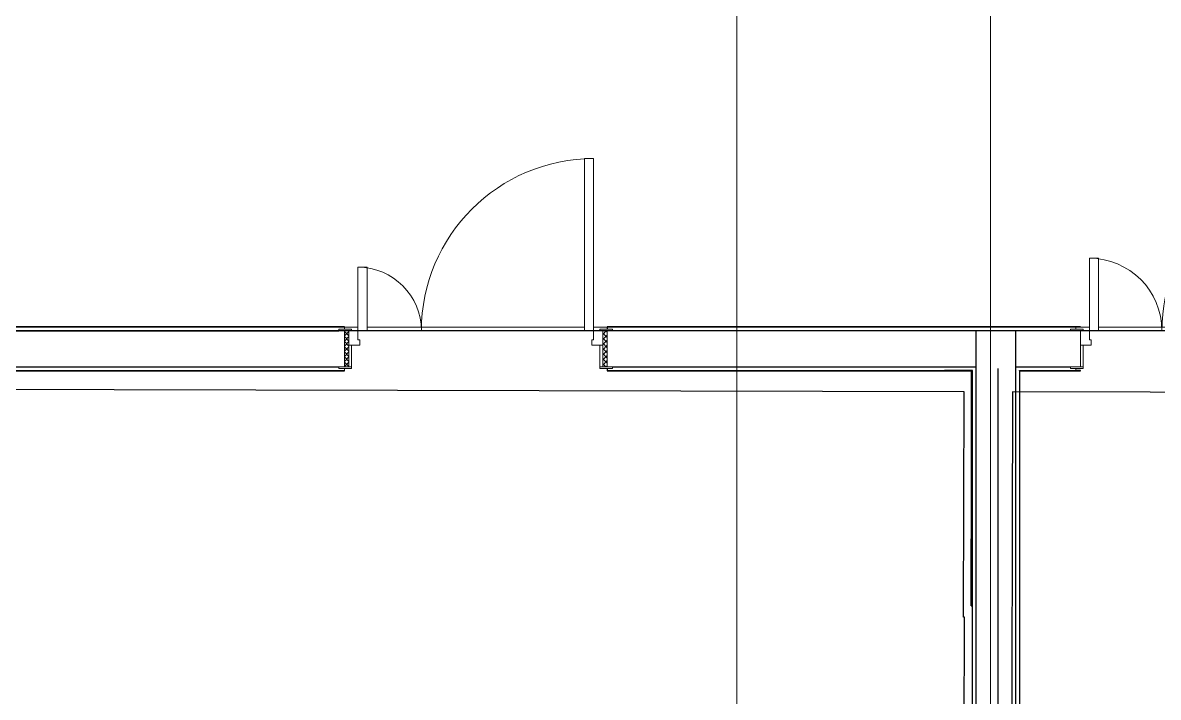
# Model space of a CAD drawing. Header units: millimetres. Extents: x 3914 to 443608, y -156176 to 78197.
# Drawn here: x 128128 to 134392, y -137536 to -133812 of the extents above; entities that cross this region are included whole.
import ezdxf

# ---------------------------------------------------------------- set-up
doc = ezdxf.new("R2010")
doc.units = ezdxf.units.MM
doc.linetypes.add('200_ШТРИХ__ш1_п0_6_', pattern=[160, 100, -60])
for name, color, linetype, lineweight in [('A-DOOR-1', 7, 'Continuous', 5), ('A-DOOR-2', 7, '200_ШТРИХ__ш1_п0_6_', 5), ('A-DOOR-FRAM-2', 7, 'Continuous', 5), ('A-FLOR', 7, 'Continuous', 9), ('A-GENM-3', 7, 'Continuous', 5), ('Оси', 7, 'Continuous', 9)]:
    doc.layers.add(name, color=color, linetype=linetype, lineweight=lineweight)
doc.layers.add('A-DOOR-FRAM-1', color=7, linetype='Continuous', lineweight=5, true_color=0xc0c0c0)

# ---------------------------------------------------------------- blocks, each defined once
blk = doc.blocks.new('110_Дверь_СКБ_2Ст - Д-2а_л_ Из коридора на лестницу-32216062-Объем проектирования 1 этажа')
at = {"layer": 'A-DOOR-1'}
for p, q in [((662.5, 1000), (612.5, 1000)), ((612.5, 1000), (612.5, 100)), ((662.5, 100), (662.5, 1000)), ((-637.5, 500), (-637.5, 100)), ((-587.5, 500), (-637.5, 500)), ((-587.5, 100), (-587.5, 500)), ((-637.5, 100), (-587.5, 100)), ((612.5, 100), (662.5, 100))]:
    blk.add_line(p, q, dxfattribs=at)
for centre, radius, start, end in [((662.5, 100), 900, 90, 180), ((-637.5, 100), 400, 360, 90)]:
    blk.add_arc(centre, radius, start, end, dxfattribs=at)
at = {"layer": 'A-DOOR-FRAM-1'}
for p, q in [((-672.5, 108), (-742.5, 108)), ((-742.5, 108), (-742.5, 100)), ((-742.5, 100), (-672.5, 100)), ((-637.5, 100), (-687.5, 100)), ((-687.5, 100), (-687.5, 20)), ((-672.5, 100), (-672.5, 108)), ((-637.5, 50), (-637.5, 100)), ((662.5, 100), (662.5, 50)), ((712.5, 100), (662.5, 100)), ((767.5, 108), (697.5, 108)), ((697.5, 108), (697.5, 100)), ((697.5, 100), (767.5, 100)), ((712.5, 20), (712.5, 100)), ((767.5, 100), (767.5, 108)), ((-687.5, 20), (-627.5, 20)), ((-672.5, 20), (-687.5, 20)), ((-687.5, 20), (-687.5, -100)), ((-672.5, -100), (-672.5, 20)), ((-627.5, 50), (-637.5, 50)), ((-627.5, 20), (-627.5, 50)), ((662.5, 50), (652.5, 50)), ((652.5, 50), (652.5, 20)), ((652.5, 20), (712.5, 20)), ((712.5, 20), (697.5, 20)), ((697.5, 20), (697.5, -100)), ((712.5, -100), (712.5, 20)), ((-672.5, -100), (-742.5, -100)), ((-742.5, -100), (-742.5, -108)), ((-742.5, -108), (-672.5, -108)), ((-687.5, -100), (-672.5, -100)), ((-672.5, -108), (-672.5, -100)), ((697.5, -100), (712.5, -100)), ((767.5, -100), (697.5, -100)), ((697.5, -100), (697.5, -108)), ((697.5, -108), (767.5, -108)), ((767.5, -108), (767.5, -100))]:
    blk.add_line(p, q, dxfattribs=at)
blk = doc.blocks.new('110_Дверь_СКБ_2Ст - Д-6_л__ ДОО_Дв_1450x2100h_Дверь из раздевальной в коридор-25835678-Объем проектирования 1 этажа')
at = {"layer": 'A-DOOR-2'}
h = blk.add_hatch(dxfattribs=at)
h.set_pattern_fill('FP_39', color=256, style=0, pattern_type=2)
h.set_pattern_definition([(135, (1576.41, 164.685), (-14.14214, -14.14214), []), (225, (1576.41, 164.685), (14.14214, -14.14214), [])])
h.paths.add_polyline_path([(735.7, -100), (737.5, -100), (736.5, 100), (712.5, 100), (712.5, -100), (734.6, -100)])
at = {"layer": 'A-DOOR-FRAM-2'}
h = blk.add_hatch(dxfattribs=at)
h.set_pattern_fill('FP_40', color=256, style=0, pattern_type=2)
h.set_pattern_definition([(45, (-546.384, 164.685), (-14.1421, 14.1421), []), (135, (-546.384, 164.685), (-14.1421, -14.1421), [])])
h.paths.add_polyline_path([(-687.5, -100), (-687.5, 100), (-712.5, 100), (-712.5, -100)])
at = {"layer": 'A-DOOR-1'}
for p, q in [((662.5, 1050), (612.5, 1050)), ((612.5, 1050), (612.5, 100)), ((662.5, 100), (662.5, 1050)), ((-637.5, 450), (-637.5, 100)), ((-587.5, 450), (-637.5, 450)), ((-587.5, 100), (-587.5, 450)), ((-637.5, 100), (-587.5, 100)), ((612.5, 100), (662.5, 100))]:
    blk.add_line(p, q, dxfattribs=at)
for centre, radius, start, end in [((662.5, 100), 950, 90, 180), ((-637.5, 100), 350, 360, 90)]:
    blk.add_arc(centre, radius, start, end, dxfattribs=at)
at = {"layer": 'A-DOOR-FRAM-1'}
for p, q in [((-672.5, 108), (-742.5, 108)), ((-742.5, 108), (-742.5, 100)), ((-742.5, 100), (-672.5, 100)), ((-687.5, 100), (-712.5, 100)), ((-712.5, 100), (-712.5, -100)), ((-637.5, 100), (-687.5, 100)), ((-687.5, 100), (-687.5, 20)), ((-687.5, -100), (-687.5, 100)), ((-672.5, 100), (-672.5, 108)), ((-637.5, 50), (-637.5, 100)), ((662.5, 100), (662.5, 50)), ((712.5, 100), (662.5, 100)), ((767.5, 108), (697.5, 108)), ((697.5, 108), (697.5, 100)), ((697.5, 100), (767.5, 100)), ((712.5, 20), (712.5, 100)), ((737.5, 100), (712.5, 100)), ((712.5, 100), (712.5, -100)), ((737.5, -100), (737.5, 100)), ((767.5, 100), (767.5, 108)), ((-687.5, 20), (-627.5, 20)), ((-672.5, 20), (-687.5, 20)), ((-687.5, 20), (-687.5, -100)), ((-672.5, -100), (-672.5, 20)), ((-627.5, 50), (-637.5, 50)), ((-627.5, 20), (-627.5, 50)), ((662.5, 50), (652.5, 50)), ((652.5, 50), (652.5, 20)), ((652.5, 20), (712.5, 20)), ((712.5, 20), (697.5, 20)), ((697.5, 20), (697.5, -100)), ((712.5, -100), (712.5, 20)), ((-672.5, -100), (-742.5, -100)), ((-742.5, -100), (-742.5, -108)), ((-742.5, -108), (-672.5, -108)), ((-712.5, -100), (-687.5, -100)), ((-687.5, -100), (-672.5, -100)), ((-672.5, -108), (-672.5, -100)), ((697.5, -100), (712.5, -100)), ((767.5, -100), (697.5, -100)), ((697.5, -100), (697.5, -108)), ((697.5, -108), (767.5, -108)), ((712.5, -100), (737.5, -100)), ((767.5, -108), (767.5, -100))]:
    blk.add_line(p, q, dxfattribs=at)
blk = doc.blocks.new('Рисунок_горы - Рисунок_горы-31934381-Объем проектирования 1 этажа')
at = {"layer": 'A-GENM-3'}
for p, q in [((107109, 10336.9), (107109, 10341.4)), ((107109, 10341.4), (107109, 6202.7)), ((107109, 10341.4), (107109, 10336.9)), ((107109, 9872.7), (107109, 10337.6)), ((107109, 10337.6), (107109, 10337.2)), ((107109, 10336.9), (107109, 10337.5)), ((107109, 10319.6), (107109, 10274.5)), ((107109, 10274.8), (107109, 10274.5)), ((107109, 10274.5), (107109, 10274.8)), ((107109, 10274.5), (107109, 10092.4)), ((107109, 10131.7), (107109, 10163.4)), ((107109, 10163.4), (107109, 10131.7)), ((107109, 10060.5), (107109, 10116.4)), ((107109, 10116.4), (107109, 10060.5)), ((107109, 10092.4), (107109, 9922.3)), ((107109, 9922.3), (107109, 9875.8)), ((107109, 9875.8), (107109, 9872.7)), ((107109, 9469.7), (107109, 9583.7)), ((107109, 9583.7), (107109, 9469.7)), ((107109, 9053.7), (107109, 9094.1)), ((107109, 9094.1), (107109, 9053.7))]:
    blk.add_line(p, q, dxfattribs=at)
for points, knots in [([(107109, 10337.5), (107109, 10337.5), (107109, 10329.2), (107109, 10324.1), (107109, 10319.6)], [0.09352518, 0.09352518, 0.09352518, 0.09352518, 0.09352519, 0.100719424, 0.100719424, 0.100719424, 0.100719424]), ([(107109, 10337.2), (107109, 10337.2), (107109, 10322.4), (107109, 10312.8), (107109, 10294.4)], [0.24444444, 0.24444444, 0.24444444, 0.24444444, 0.24444445, 0.26666667, 0.26666667, 0.26666667, 0.26666667]), ([(107109, 10312.9), (107109, 10312.9), (107109, 10320.3), (107109, 10331.2), (107109, 10336.9)], [0.28888889, 0.28888889, 0.28888889, 0.28888889, 0.2888889, 0.31111111, 0.31111111, 0.31111111, 0.31111111]), ([(107109, 10294.4), (107109, 10294.4), (107109, 10300.2), (107109, 10305.8), (107109, 10312.9)], [0.26666667, 0.26666667, 0.26666667, 0.26666667, 0.26666668, 0.28888889, 0.28888889, 0.28888889, 0.28888889]), ([(107109, 10163.4), (107109, 10163.4), (107109, 10180.7), (107109, 10262.3), (107109, 10274.8)], [0.8, 0.8, 0.8, 0.8, 0.80000001, 0.86666667, 0.86666667, 0.86666667, 0.86666667]), ([(107109, 10274.8), (107109, 10274.8), (107109, 10262.3), (107109, 10180.7), (107109, 10163.4)], [0.115107914, 0.115107914, 0.115107914, 0.115107914, 0.115107924, 0.122302158, 0.122302158, 0.122302158, 0.122302158]), ([(107109, 10116.4), (107109, 10116.4), (107109, 10122.2), (107109, 10126.7), (107109, 10131.7)], [0.66666667, 0.66666667, 0.66666667, 0.66666667, 0.66666668, 0.73333333, 0.73333333, 0.73333333, 0.73333333]), ([(107109, 10131.7), (107109, 10131.7), (107109, 10126.7), (107109, 10122.2), (107109, 10116.4)], [0.129496403, 0.129496403, 0.129496403, 0.129496403, 0.129496413, 0.136690647, 0.136690647, 0.136690647, 0.136690647]), ([(107109, 10092.4), (107109, 10092.4), (107109, 10032), (107109, 9812.1), (107109, 9757.7)], [0.06666667, 0.06666667, 0.06666667, 0.06666667, 0.06666668, 0.13333333, 0.13333333, 0.13333333, 0.13333333]), ([(107109, 9757.7), (107109, 9757.7), (107109, 9812.1), (107109, 10032), (107109, 10092.4)], [0.15555556, 0.15555556, 0.15555556, 0.15555556, 0.15555557, 0.17777778, 0.17777778, 0.17777778, 0.17777778]), ([(107109, 10060.5), (107109, 10060.5), (107109, 10054.9), (107109, 10049.5), (107109, 10044.1)], [0.1438848921, 0.1438848921, 0.1438848921, 0.1438848921, 0.1438849021, 0.1445141984, 0.1445141984, 0.1445141984, 0.1445141984]), ([(107109, 9757.7), (107109, 9757.7), (107109, 9704.1), (107109, 9654.4), (107109, 9607.5)], [0.13333333, 0.13333333, 0.13333333, 0.13333333, 0.13333334, 0.2, 0.2, 0.2, 0.2]), ([(107109, 9607.5), (107109, 9607.5), (107109, 9654.4), (107109, 9704.1), (107109, 9757.7)], [0.13333333, 0.13333333, 0.13333333, 0.13333333, 0.13333334, 0.15555556, 0.15555556, 0.15555556, 0.15555556]), ([(107109, 9583.7), (107109, 9583.7), (107109, 9652.7), (107109, 9687.2), (107109, 9716.8)], [0.33333333, 0.33333333, 0.33333333, 0.33333333, 0.33333334, 0.36812579, 0.36812579, 0.36812579, 0.36812579]), ([(107109, 9607.5), (107109, 9607.5), (107109, 9579.9), (107109, 9480.9), (107109, 9469.7)], [0.2, 0.2, 0.2, 0.2, 0.20000001, 0.26666667, 0.26666667, 0.26666667, 0.26666667]), ([(107109, 9469.7), (107109, 9469.7), (107109, 9480.9), (107109, 9579.9), (107109, 9607.5)], [0.11111111, 0.11111111, 0.11111111, 0.11111111, 0.11111112, 0.13333333, 0.13333333, 0.13333333, 0.13333333]), ([(107109, 9469.7), (107109, 9469.7), (107109, 9455.5), (107109, 9349), (107109, 9347)], [0.179856115, 0.179856115, 0.179856115, 0.179856115, 0.179856125, 0.18700164, 0.18700164, 0.18700164, 0.18700164]), ([(107109, 9347), (107109, 9347), (107109, 9337.3), (107109, 9334.5), (107109, 9333.3)], [0.18705036, 0.18705036, 0.18705036, 0.18705036, 0.18705037, 0.189778514, 0.189778514, 0.189778514, 0.189778514]), ([(107109, 9315.5), (107109, 9315.5), (107109, 9325), (107109, 9328.8), (107109, 9330.6)], [0.066666667, 0.066666667, 0.066666667, 0.066666667, 0.066666677, 0.074049028, 0.074049028, 0.074049028, 0.074049028]), ([(107109, 9094.1), (107109, 9094.1), (107109, 9125.5), (107109, 9292.7), (107109, 9315.5)], [0.04444444, 0.04444444, 0.04444444, 0.04444444, 0.04444445, 0.06666667, 0.06666667, 0.06666667, 0.06666667]), ([(107109, 9315.5), (107109, 9315.5), (107109, 9292.7), (107109, 9125.5), (107109, 9094.1)], [0.194244604, 0.194244604, 0.194244604, 0.194244604, 0.194244614, 0.201438849, 0.201438849, 0.201438849, 0.201438849])]:
    blk.add_open_spline(points, degree=3, knots=knots, dxfattribs=at)
for points in [[(107109, 10044.1), (107109, 10049.5), (107109, 10054.9), (107109, 10060.5)], [(107109, 9716.8), (107109, 9687.2), (107109, 9652.7), (107109, 9583.7)], [(107109, 9347), (107109, 9347.9), (107109, 9455.4), (107109, 9469.7)], [(107109, 9334.3), (107109, 9335.9), (107109, 9339.2), (107109, 9347)], [(107109, 9331.6), (107109, 9330.3), (107109, 9327.2), (107109, 9315.5)]]:
    blk.add_open_spline(points, degree=3, dxfattribs=at)

msp = doc.modelspace()

# ---------------------------------------------------------------- linework, layer by layer
for p, q in [((129902, -135491.7), (127087, -135491.7)), ((129902, -135492.7), (129902, -135491.7)), ((133962, -135491.7), (131352, -135491.7)), ((131352, -135491.7), (131352, -135492.7)), ((131352, -135492.7), (131352, -135504.7)), ((133962, -135492.7), (133962, -135491.7)), ((119747, -135512.7), (129872, -135512.7)), ((133907, -135512.7), (131382, -135512.7)), ((133387, -145962.7), (133387, -135512.7)), ((133607, -143712.7), (133607, -135512.7)), ((127867, -135712.7), (129872, -135712.7)), ((127888, -135733.7), (129902, -135733.7)), ((129902, -135733.7), (129902, -135732.7)), ((131352, -135720.7), (131352, -135732.7)), ((131352, -135732.7), (131352, -135733.7)), ((131352, -135733.7), (133360, -135733.7)), ((131382, -135712.7), (133387, -135712.7)), ((133366.5, -135732.7), (133213.5, -135732.7)), ((133360, -135733.7), (133360, -136662.2)), ((133361, -135733.7), (133366.5, -135733.7)), ((133361, -136662.2), (133361, -135733.7)), ((133366.5, -135732.7), (133367, -135732.7)), ((133366.5, -135733.7), (133366.5, -135732.7)), ((133507, -135722.7), (133507, -145952.2)), ((133508, -135722.7), (133507, -135722.7)), ((133508, -145952.2), (133508, -135722.7)), ((133607, -135712.7), (133907, -135712.7)), ((133627, -135733.7), (133627, -135732.7)), ((133628, -135733.7), (133962, -135733.7)), ((133628, -143631.7), (133628, -135733.7)), ((133962, -135732.7), (133937, -135732.7)), ((133962, -135733.7), (133962, -135732.7)), ((133360, -136662.2), (133361, -136662.2)), ((133366, -136659.5), (133366, -137395.1)), ((133367, -136659.5), (133366, -136659.5)), ((133366, -136870.3), (133367, -136870.3)), ((133367, -136890.3), (133366, -136890.3)), ((133360, -137031.1), (133361, -137031.1)), ((133366, -137010.3), (133367, -137010.3)), ((133367, -137030.3), (133366, -137030.3)), ((133366, -137030.6), (133367, -137030.6)), ((133367, -137055.1), (133366, -137055.1)), ((133366, -137075.1), (133367, -137075.1)), ((133366, -137195.1), (133367, -137195.1)), ((133367, -137215.1), (133366, -137215.1)), ((133366, -137375.1), (133367, -137375.1)), ((133366, -137395.1), (133366, -138376.3)), ((133367, -137395.1), (133366, -137395.1)), ((133366, -137497.1), (133367, -137497.1))]:
    msp.add_line(p, q)
msp.add_lwpolyline([(108971, -132712.7), (147467, -132712.7), (147467, -135512.7), (108971, -135512.7)], close=True)
at = {"flags": 128}
msp.add_lwpolyline([(133302.6, -145962.7), (133303.3, -145687.2), (133303.3, -145684), (133308.4, -143485.1), (133309, -143252.6), (133302.9, -143252.6), (133303.9, -142855.8), (133309.9, -142855.8), (133309.9, -142851.6), (133315.1, -140654.6), (133309, -140654.6), (133310.1, -140187.7), (133316.2, -140187.8), (133321.9, -137745.1), (133323.4, -137094.5), (133323.4, -137093.6), (133317.4, -137093.6), (133320.3, -135849.7), (127848.4, -135836.8), (127836.2, -141036.3), (127816.2, -141036.2), (127805.2, -145694.7), (128065.2, -145695.3), (128064.4, -146045.3)], dxfattribs=at)
msp.add_lwpolyline([(135847.8, -143753.6), (135866.3, -135855.6), (133588.3, -135850.3), (133569.8, -143748.3)], close=True, dxfattribs=at)
for points in [[(133360, -137031.1), (133360, -136923.7), (133360, -136800.7), (133360, -136662.2)], [(133361, -136662.2), (133361, -136800.7), (133361, -136923.7), (133361, -137031.1)], [(133366, -136659.5), (133366, -136812.5), (133366, -136936.2), (133366, -137030.6)]]:
    msp.add_open_spline(points, degree=3)
at = {"layer": 'A-FLOR'}
for p, q in [((129977, -135492.7), (127087, -135492.7)), ((129902, -135504.7), (129902, -135492.7)), ((130027, -135492.7), (131227, -135492.7)), ((134012, -135492.7), (131277, -135492.7)), ((131351, -135492.7), (131351, -135504.7)), ((133937, -135504.7), (133937, -135492.7)), ((134062, -135492.7), (135262, -135492.7)), ((127887, -135732.7), (129902, -135732.7)), ((129902, -135732.7), (129902, -135720.7)), ((131351, -135720.7), (131351, -135732.7)), ((131352, -135732.7), (133213.5, -135732.7)), ((133367, -135732.7), (133367, -145942.7)), ((133627, -135732.7), (133937, -135732.7)), ((133627, -143555.7), (133627, -135733.7)), ((133937, -135732.7), (133937, -135720.7))]:
    msp.add_line(p, q, dxfattribs=at)
at = {"layer": 'Оси'}
for points in [[(132067, -146012.7), (132067, -143019), (132067, -129084.5), (132067, -124084.5)], [(133467, -145962.7), (133467, -143019), (133467, -129084.5), (133467, -124084.5)]]:
    msp.add_lwpolyline(points, dxfattribs=at)

# ---------------------------------------------------------------- block references
for name, p in [('110_Дверь_СКБ_2Ст - Д-6_л__ ДОО_Дв_1450x2100h_Дверь из раздевальной в коридор-25835678-Объем проектирования 1 этажа', (130614.5, -135612.7)), ('110_Дверь_СКБ_2Ст - Д-2а_л_ Из коридора на лестницу-32216062-Объем проектирования 1 этажа', (134649.5, -135612.7)), ('Рисунок_горы - Рисунок_горы-31934381-Объем проектирования 1 этажа', (26257, -146112.7))]:
    msp.add_blockref(name, p)

doc.saveas('drawing.dxf')
